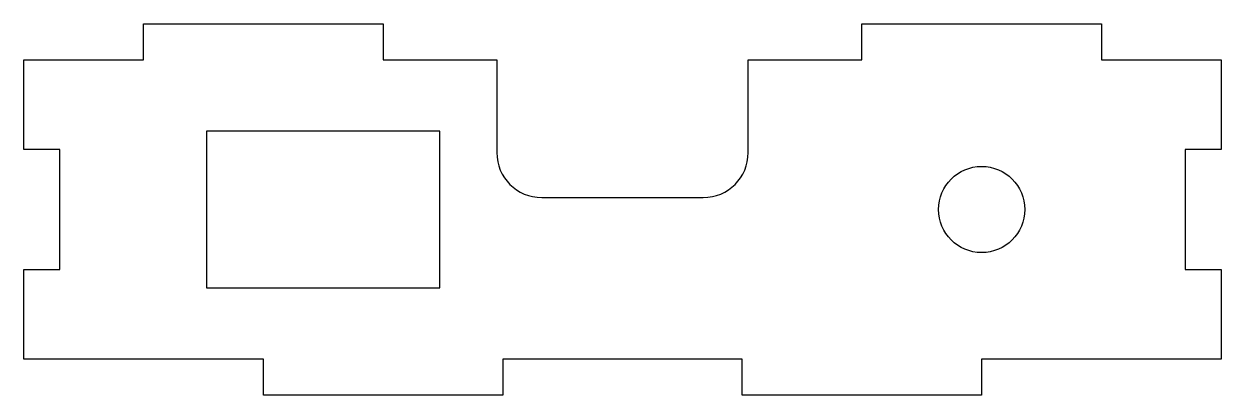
# Model space of a CAD drawing. Header units: millimetres. Extents: x -50 to 50, y -34 to -3.
import ezdxf

# ---------------------------------------------------------------- set-up
doc = ezdxf.new("R2010")
doc.units = ezdxf.units.MM
doc.layers.get('0').update_dxf_attribs({"linetype": 'CONTINUOUS'})

msp = doc.modelspace()

# ---------------------------------------------------------------- linework, layer by layer
msp.add_lwpolyline([(-10.5, -6), (-10.5, -13.75, 0.41421), (-6.75, -17.5), (6.75, -17.5, 0.41421), (10.5, -13.75), (10.5, -6), (20, -6), (20, -3), (40, -3), (40, -6), (50, -6), (50, -13.5), (47, -13.5), (47, -23.5), (50, -23.5), (50, -31), (30, -31), (30, -34), (10, -34), (10, -31), (-10, -31), (-10, -34), (-30, -34), (-30, -31), (-50, -31), (-50, -23.5), (-47, -23.5), (-47, -13.5), (-50, -13.5), (-50, -6), (-40, -6), (-40, -3), (-20, -3), (-20, -6)], format="xyb", close=True)
msp.add_lwpolyline([(-15.25, -25.05), (-15.25, -11.95), (-34.75, -11.95), (-34.75, -25.05)], close=True)
msp.add_circle((30, -18.5), 3.6)

doc.saveas('drawing.dxf')
